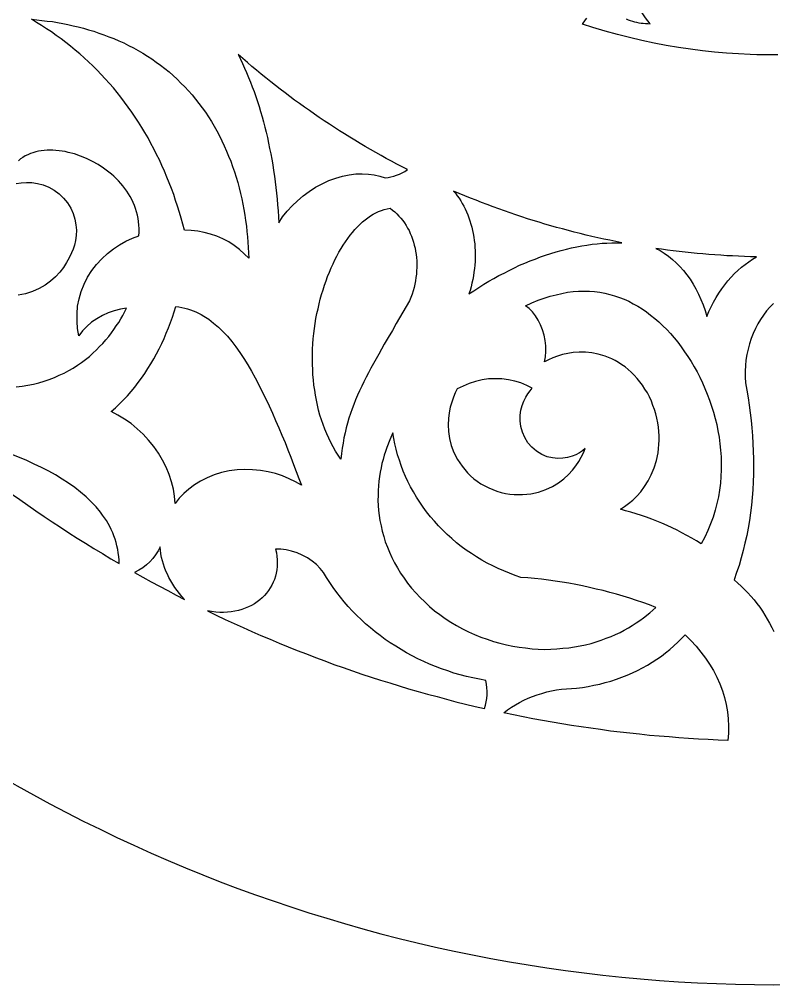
# Model space of a CAD drawing. Extents: x -1903 to -234, y -575 to 545.
# Drawn here: x -517.3 to -424.1, y -155.8 to -36.4 of the extents above; entities that cross this region are included whole.
import ezdxf

# ---------------------------------------------------------------- set-up
doc = ezdxf.new("R2010")
doc.units = 0
doc.layers.add('LAYER_1', color=18, linetype='CONTINUOUS')

msp = doc.modelspace()

# ---------------------------------------------------------------- linework, layer by layer
at = {"layer": 'LAYER_1'}
msp.add_lwpolyline([(-424.07, 224.18, 0.414214), (-614.07, 34.18, 0.414214), (-424.07, -155.82, 0.414214), (-234.07, 34.18, 0.414214)], format="xyb", close=True, dxfattribs=at)
msp.add_lwpolyline([(-442.31, -36.37), (-442.05, -36.47), (-441.8, -36.56), (-441.54, -36.64), (-441.28, -36.71), (-441.01, -36.77), (-440.74, -36.83), (-440.47, -36.87), (-440.19, -36.9), (-439.92, -36.93), (-439.64, -36.94), (-439.36, -36.95, -0.453995), (-434.74, -11.97, 0.240725)], format="xyb", dxfattribs=at)
for points in [[(-515.8, -36.41), (-515.17, -36.48), (-514.53, -36.54), (-513.88, -36.62), (-513.24, -36.7), (-512.59, -36.81), (-511.95, -36.92), (-511.31, -37.06), (-510.68, -37.2), (-510.03, -37.36), (-509.39, -37.52), (-508.75, -37.7), (-508.12, -37.89), (-507.49, -38.11), (-506.86, -38.32), (-506.25, -38.57), (-505.62, -38.8), (-505.01, -39.07), (-504.4, -39.34), (-503.81, -39.65), (-503.22, -39.95), (-502.64, -40.28), (-502.06, -40.6), (-501.49, -40.96), (-500.93, -41.32), (-500.4, -41.71), (-499.85, -42.1), (-499.33, -42.51), (-498.8, -42.92), (-498.31, -43.37), (-497.81, -43.82), (-497.34, -44.29), (-496.86, -44.76), (-496.41, -45.25), (-495.96, -45.75), (-495.54, -46.28), (-495.12, -46.81), (-494.72, -47.35), (-494.32, -47.89), (-493.95, -48.47), (-493.58, -49.04), (-493.25, -49.64), (-492.9, -50.22), (-492.58, -50.83), (-492.27, -51.44), (-491.99, -52.07), (-491.7, -52.7), (-491.45, -53.34), (-491.18, -53.97), (-490.96, -54.62), (-490.73, -55.27), (-490.53, -55.94), (-490.33, -56.61), (-490.16, -57.27), (-489.98, -57.94), (-489.83, -58.61), (-489.68, -59.28), (-489.56, -59.95), (-489.44, -60.63), (-489.35, -61.31), (-489.26, -61.98), (-489.18, -62.65), (-489.11, -63.32), (-489.06, -63.98), (-489.02, -64.65), (-488.99, -65.31), (-488.97, -65.97), (-489.52, -65.4), (-490.11, -64.87), (-490.75, -64.39), (-491.43, -63.95), (-492.15, -63.57), (-492.89, -63.24), (-493.67, -62.98), (-494.47, -62.78), (-495.27, -62.62), (-496.08, -62.53), (-496.9, -62.51), (-497.1, -61.76), (-497.3, -61.02), (-497.53, -60.29), (-497.75, -59.54), (-498, -58.81), (-498.24, -58.08), (-498.52, -57.35), (-498.79, -56.64), (-499.09, -55.92), (-499.37, -55.21), (-499.69, -54.5), (-500.01, -53.8), (-500.35, -53.12), (-500.69, -52.44), (-501.05, -51.76), (-501.41, -51.08), (-501.8, -50.43), (-502.18, -49.78), (-502.6, -49.14), (-503, -48.5), (-503.43, -47.88), (-503.85, -47.26), (-504.31, -46.66), (-504.76, -46.06), (-505.23, -45.48), (-505.7, -44.89), (-506.19, -44.34), (-506.69, -43.78), (-507.2, -43.24), (-507.7, -42.7), (-508.23, -42.18), (-508.77, -41.67), (-509.32, -41.18), (-509.86, -40.68), (-510.43, -40.21), (-510.99, -39.73), (-511.57, -39.29), (-512.16, -38.84), (-512.75, -38.42), (-513.34, -37.98), (-513.95, -37.58), (-514.56, -37.17), (-515.18, -36.8)], [(-490.26, -40.78), (-489.99, -41.33), (-489.72, -41.88), (-489.47, -42.44), (-489.22, -43.01), (-488.98, -43.6), (-488.75, -44.18), (-488.52, -44.77), (-488.29, -45.36), (-488.09, -45.97), (-487.88, -46.58), (-487.69, -47.21), (-487.5, -47.83), (-487.32, -48.46), (-487.13, -49.09), (-486.97, -49.74), (-486.81, -50.38), (-486.66, -51.05), (-486.51, -51.71), (-486.38, -52.38), (-486.24, -53.04), (-486.12, -53.73), (-486, -54.41), (-485.89, -55.1), (-485.79, -55.8), (-485.71, -56.51), (-485.61, -57.21), (-485.54, -57.93), (-485.46, -58.64), (-485.4, -59.37), (-485.34, -60.09), (-485.3, -60.83), (-485.26, -61.57), (-484.77, -60.86), (-484.21, -60.16), (-483.6, -59.49), (-482.94, -58.85), (-482.23, -58.25), (-481.48, -57.69), (-480.69, -57.19), (-479.88, -56.74), (-479.05, -56.36), (-478.21, -56.06), (-477.38, -55.82), (-476.54, -55.65), (-475.73, -55.54), (-474.93, -55.51), (-474.17, -55.55), (-473.45, -55.65), (-472.75, -55.8), (-472.1, -56.01), (-471.74, -55.97), (-471.38, -55.91), (-471.03, -55.82), (-470.68, -55.7), (-470.33, -55.56), (-469.99, -55.4), (-469.65, -55.22), (-469.32, -55), (-469.98, -54.66), (-470.64, -54.31), (-471.3, -53.96), (-471.96, -53.61), (-472.61, -53.25), (-473.26, -52.88), (-473.91, -52.51), (-474.56, -52.14), (-475.2, -51.76), (-475.84, -51.37), (-476.48, -50.98), (-477.11, -50.59), (-477.75, -50.2), (-478.37, -49.79), (-478.99, -49.38), (-479.62, -48.97), (-480.24, -48.56), (-480.85, -48.13), (-481.47, -47.7), (-482.08, -47.27), (-482.69, -46.84), (-483.29, -46.4), (-483.88, -45.95), (-484.48, -45.5), (-485.08, -45.05), (-485.67, -44.59), (-486.25, -44.13), (-486.83, -43.66), (-487.42, -43.19), (-487.99, -42.72), (-488.56, -42.23), (-489.13, -41.75), (-489.7, -41.26)], [(-463.65, -57.65), (-463.41, -57.93), (-463.18, -58.23), (-462.96, -58.53), (-462.75, -58.85), (-462.56, -59.18), (-462.37, -59.52), (-462.2, -59.87), (-462.04, -60.23), (-461.89, -60.59), (-461.75, -60.97), (-461.62, -61.34), (-461.5, -61.73), (-461.39, -62.12), (-461.3, -62.52), (-461.21, -62.92), (-461.14, -63.34), (-461.08, -63.75), (-461.03, -64.18), (-461, -64.6), (-460.98, -65.04), (-460.97, -65.47), (-460.97, -65.91), (-460.99, -66.35), (-461.02, -66.8), (-461.06, -67.24), (-461.12, -67.69), (-461.19, -68.14), (-461.27, -68.59), (-461.37, -69.04), (-461.48, -69.49), (-461.61, -69.94), (-461.76, -70.38), (-461.14, -69.98), (-460.53, -69.57), (-459.91, -69.19), (-459.29, -68.81), (-458.66, -68.46), (-458.03, -68.11), (-457.4, -67.79), (-456.76, -67.46), (-456.12, -67.15), (-455.48, -66.84), (-454.83, -66.57), (-454.19, -66.3), (-453.55, -66.06), (-452.91, -65.81), (-452.26, -65.59), (-451.61, -65.37), (-450.97, -65.18), (-450.33, -65), (-449.69, -64.85), (-449.06, -64.69), (-448.42, -64.56), (-447.79, -64.43), (-447.16, -64.34), (-446.53, -64.24), (-445.91, -64.18), (-445.29, -64.11), (-444.68, -64.08), (-444.07, -64.04), (-443.46, -64.04), (-442.86, -64.04), (-443.6, -63.89), (-444.33, -63.74), (-445.07, -63.59), (-445.8, -63.43), (-446.54, -63.26), (-447.27, -63.09), (-448, -62.91), (-448.73, -62.73), (-449.45, -62.54), (-450.18, -62.34), (-450.9, -62.15), (-451.63, -61.95), (-452.35, -61.74), (-453.07, -61.52), (-453.79, -61.29), (-454.5, -61.07), (-455.22, -60.84), (-455.93, -60.6), (-456.64, -60.36), (-457.35, -60.11), (-458.06, -59.87), (-458.76, -59.6), (-459.47, -59.33), (-460.17, -59.07), (-460.87, -58.8), (-461.57, -58.52), (-462.26, -58.23), (-462.95, -57.94)], [(-471.5, -59.79), (-471.2, -60), (-470.92, -60.23), (-470.65, -60.48), (-470.39, -60.74), (-470.15, -61.01), (-469.92, -61.3), (-469.71, -61.6), (-469.51, -61.91), (-469.33, -62.23), (-469.15, -62.55), (-468.99, -62.89), (-468.85, -63.24), (-468.72, -63.59), (-468.6, -63.96), (-468.5, -64.33), (-468.41, -64.71), (-468.34, -65.1), (-468.28, -65.49), (-468.23, -65.89), (-468.2, -66.29), (-468.19, -66.7), (-468.19, -67.11), (-468.21, -67.52), (-468.24, -67.93), (-468.29, -68.35), (-468.36, -68.76), (-468.44, -69.17), (-468.53, -69.59), (-468.65, -70), (-468.78, -70.41), (-468.93, -70.82), (-469.1, -71.22), (-469.5, -71.93), (-469.91, -72.64), (-470.31, -73.35), (-470.72, -74.05), (-471.21, -74.91), (-471.71, -75.76), (-472.21, -76.61), (-472.55, -77.22), (-472.9, -77.82), (-473.22, -78.4), (-473.55, -78.98), (-473.86, -79.55), (-474.16, -80.12), (-474.45, -80.68), (-474.74, -81.24), (-475, -81.8), (-475.27, -82.35), (-475.51, -82.91), (-475.75, -83.47), (-475.97, -84.04), (-476.19, -84.6), (-476.38, -85.18), (-476.58, -85.76), (-476.75, -86.35), (-476.91, -86.95), (-477.06, -87.56), (-477.19, -88.18), (-477.31, -88.82), (-477.41, -89.47), (-477.5, -90.13), (-477.57, -90.82), (-477.9, -90.33), (-478.22, -89.83), (-478.52, -89.31), (-478.8, -88.77), (-479.07, -88.23), (-479.32, -87.67), (-479.55, -87.11), (-479.77, -86.53), (-479.97, -85.95), (-480.16, -85.36), (-480.32, -84.76), (-480.47, -84.15), (-480.6, -83.53), (-480.72, -82.9), (-480.81, -82.28), (-480.9, -81.65), (-480.97, -81.01), (-481.03, -80.38), (-481.06, -79.74), (-481.09, -79.11), (-481.09, -78.47), (-481.1, -77.84), (-481.07, -77.2), (-481.04, -76.56), (-480.98, -75.93), (-480.92, -75.29), (-480.84, -74.67), (-480.75, -74.04), (-480.65, -73.43), (-480.54, -72.81), (-480.4, -72.21), (-480.27, -71.61), (-480.12, -71.03), (-479.96, -70.44), (-479.78, -69.87), (-479.6, -69.31), (-479.41, -68.76), (-479.21, -68.21), (-478.99, -67.69), (-478.78, -67.16), (-478.54, -66.66), (-478.31, -66.17), (-478.06, -65.69), (-477.81, -65.22), (-477.55, -64.77), (-477.28, -64.33), (-477, -63.92), (-476.72, -63.51), (-476.43, -63.13), (-476.13, -62.76), (-475.83, -62.41), (-475.52, -62.08), (-475.21, -61.77), (-474.9, -61.47), (-474.58, -61.2), (-474.25, -60.95), (-473.92, -60.73), (-473.59, -60.52), (-473.25, -60.34), (-472.91, -60.18), (-472.56, -60.05), (-472.21, -59.94), (-471.86, -59.85)], [(-438.66, -64.74), (-438.12, -65.02), (-437.59, -65.34), (-437.08, -65.71), (-436.59, -66.1), (-436.12, -66.53), (-435.66, -66.98), (-435.22, -67.48), (-434.81, -68), (-434.41, -68.56), (-434.04, -69.15), (-433.69, -69.76), (-433.37, -70.39), (-433.07, -71.05), (-432.8, -71.73), (-432.55, -72.44), (-432.34, -73.18), (-432.08, -72.56), (-431.8, -71.96), (-431.5, -71.38), (-431.18, -70.82), (-430.84, -70.28), (-430.49, -69.76), (-430.12, -69.25), (-429.74, -68.77), (-429.34, -68.31), (-428.92, -67.87), (-428.5, -67.46), (-428.06, -67.08), (-427.61, -66.72), (-427.16, -66.39), (-426.69, -66.07), (-426.21, -65.79), (-426.94, -65.78), (-427.68, -65.75), (-428.41, -65.72), (-429.15, -65.68), (-429.88, -65.65), (-430.62, -65.6), (-431.35, -65.54), (-432.08, -65.49), (-432.82, -65.43), (-433.55, -65.37), (-434.28, -65.29), (-435.01, -65.21), (-435.75, -65.13), (-436.48, -65.05), (-437.21, -64.95), (-437.93, -64.84)], [(-454.75, -71.84), (-453.96, -71.48), (-453.19, -71.16), (-452.44, -70.89), (-451.7, -70.66), (-450.97, -70.48), (-450.25, -70.31), (-449.55, -70.18), (-448.86, -70.09), (-448.18, -70.05), (-447.51, -70.03), (-446.86, -70.05), (-446.21, -70.09), (-445.58, -70.17), (-444.95, -70.28), (-444.34, -70.43), (-443.74, -70.61), (-443.15, -70.8), (-442.56, -71.03), (-441.99, -71.29), (-441.43, -71.59), (-440.88, -71.91), (-440.33, -72.24), (-439.8, -72.6), (-439.28, -72.99), (-438.77, -73.41), (-438.27, -73.85), (-437.78, -74.32), (-437.3, -74.79), (-436.83, -75.29), (-436.38, -75.82), (-435.93, -76.36), (-435.5, -76.93), (-435.08, -77.52), (-434.68, -78.13), (-434.29, -78.74), (-433.91, -79.38), (-433.55, -80.03), (-433.21, -80.69), (-432.88, -81.38), (-432.57, -82.08), (-432.28, -82.79), (-432.01, -83.52), (-431.75, -84.26), (-431.52, -85.01), (-431.31, -85.77), (-431.12, -86.54), (-430.96, -87.31), (-430.82, -88.1), (-430.71, -88.9), (-430.63, -89.7), (-430.57, -90.51), (-430.55, -91.33), (-430.55, -92.15), (-430.59, -92.97), (-430.66, -93.8), (-430.77, -94.64), (-430.91, -95.47), (-431.09, -96.31), (-431.31, -97.14), (-431.57, -97.98), (-431.87, -98.81), (-432.21, -99.64), (-432.6, -100.47), (-433.03, -101.28), (-433.62, -100.93), (-434.21, -100.57), (-434.81, -100.24), (-435.41, -99.91), (-436.02, -99.61), (-436.63, -99.31), (-437.26, -99.03), (-437.88, -98.74), (-438.52, -98.48), (-439.15, -98.23), (-439.79, -98), (-440.43, -97.78), (-441.08, -97.58), (-441.72, -97.36), (-442.37, -97.19), (-443.02, -97.01), (-442.52, -96.68), (-442.01, -96.31), (-441.5, -95.88), (-441, -95.39), (-440.51, -94.84), (-440.04, -94.21), (-439.6, -93.51), (-439.2, -92.74), (-438.86, -91.9), (-438.57, -90.99), (-438.37, -90.02), (-438.31, -89.51), (-438.25, -89), (-438.24, -88.47), (-438.23, -87.94), (-438.27, -87.4), (-438.31, -86.86), (-438.41, -86.31), (-438.5, -85.76), (-438.65, -85.22), (-438.79, -84.68), (-439, -84.16), (-439.19, -83.63), (-439.44, -83.12), (-439.69, -82.62), (-439.99, -82.15), (-440.28, -81.68), (-440.61, -81.25), (-440.94, -80.82), (-441.31, -80.44), (-441.67, -80.07), (-442.06, -79.74), (-442.45, -79.41), (-442.85, -79.13), (-443.25, -78.85), (-443.67, -78.62), (-444.08, -78.4), (-444.5, -78.23), (-444.92, -78.06), (-445.75, -77.81), (-446.56, -77.65), (-447.35, -77.57), (-448.11, -77.57), (-448.84, -77.63), (-449.53, -77.74), (-450.18, -77.88), (-450.79, -78.07), (-451.36, -78.29), (-451.9, -78.53), (-452.39, -78.79), (-452.29, -78.15), (-452.24, -77.48), (-452.25, -76.81), (-452.32, -76.14), (-452.45, -75.47), (-452.64, -74.82), (-452.89, -74.19), (-453.18, -73.61), (-453.52, -73.08), (-453.9, -72.61), (-454.31, -72.19)], [(-497.98, -71.94), (-497.6, -71.99), (-497.24, -72.06), (-496.88, -72.14), (-496.52, -72.24), (-496.17, -72.35), (-495.83, -72.47), (-495.49, -72.61), (-495.16, -72.76), (-494.83, -72.93), (-494.51, -73.11), (-493.89, -73.51), (-493.3, -73.98), (-492.72, -74.48), (-492.15, -75.03), (-491.6, -75.62), (-491.07, -76.25), (-490.56, -76.93), (-490.06, -77.64), (-489.57, -78.37), (-489.09, -79.14), (-488.62, -79.94), (-488.17, -80.76), (-487.73, -81.61), (-487.29, -82.47), (-486.86, -83.34), (-486.44, -84.23), (-486.03, -85.13), (-485.64, -86.05), (-485.24, -86.96), (-484.87, -87.86), (-484.48, -88.77), (-484.12, -89.67), (-483.76, -90.58), (-483.43, -91.47), (-483.08, -92.35), (-482.76, -93.19), (-482.44, -94.04), (-483.18, -93.62), (-483.97, -93.24), (-484.79, -92.89), (-485.66, -92.6), (-486.57, -92.37), (-487.51, -92.21), (-488.48, -92.12), (-489.44, -92.09), (-490.41, -92.14), (-491.37, -92.27), (-492.31, -92.48), (-493.23, -92.77), (-494.1, -93.12), (-494.91, -93.53), (-495.67, -94), (-496.37, -94.51), (-497, -95.07), (-497.56, -95.66), (-498.05, -96.28), (-498.13, -95.4), (-498.28, -94.51), (-498.51, -93.61), (-498.81, -92.71), (-499.18, -91.81), (-499.62, -90.92), (-500.13, -90.06), (-500.71, -89.24), (-501.34, -88.47), (-502.03, -87.73), (-502.75, -87.05), (-503.51, -86.42), (-504.31, -85.86), (-505.13, -85.37), (-505.95, -84.92), (-505.44, -84.45), (-504.93, -83.98), (-504.45, -83.47), (-503.96, -82.97), (-503.51, -82.43), (-503.06, -81.9), (-502.63, -81.34), (-502.21, -80.78), (-501.81, -80.2), (-501.42, -79.61), (-501.05, -79.01), (-500.69, -78.4), (-500.35, -77.78), (-500.02, -77.16), (-499.72, -76.52), (-499.42, -75.88), (-499.15, -75.23), (-498.88, -74.58), (-498.64, -73.93), (-498.4, -73.27), (-498.19, -72.6)], [(-463.19, -82.12), (-463.44, -82.62), (-463.67, -83.16), (-463.87, -83.75), (-464.05, -84.39), (-464.19, -85.07), (-464.28, -85.8), (-464.31, -86.58), (-464.27, -87.4), (-464.14, -88.25), (-463.92, -89.13), (-463.6, -90), (-463.16, -90.86), (-462.88, -91.28), (-462.6, -91.7), (-462.26, -92.1), (-461.93, -92.5), (-461.54, -92.87), (-461.15, -93.24), (-460.71, -93.55), (-460.27, -93.86), (-459.78, -94.12), (-459.3, -94.38), (-458.79, -94.58), (-458.28, -94.78), (-457.76, -94.93), (-457.23, -95.07), (-456.69, -95.13), (-456.16, -95.2), (-455.63, -95.2), (-455.11, -95.2), (-454.6, -95.15), (-454.09, -95.1), (-453.13, -94.89), (-452.24, -94.58), (-451.42, -94.18), (-450.68, -93.74), (-450.02, -93.24), (-449.45, -92.72), (-448.95, -92.19), (-448.52, -91.64), (-448.16, -91.1), (-447.85, -90.56), (-447.6, -90.02), (-447.39, -89.51), (-447.72, -89.78), (-448.09, -90.03), (-448.52, -90.26), (-449, -90.46), (-449.54, -90.61), (-450.12, -90.71), (-450.75, -90.73), (-451.41, -90.67), (-452.09, -90.51), (-452.75, -90.23), (-453.38, -89.84), (-453.96, -89.35), (-454.45, -88.78), (-454.85, -88.15), (-455.14, -87.47), (-455.33, -86.76), (-455.41, -86.06), (-455.4, -85.38), (-455.31, -84.74), (-455.15, -84.16), (-454.95, -83.63), (-454.72, -83.15), (-454.46, -82.73), (-454.19, -82.37), (-453.92, -82.05), (-454.6, -81.69), (-455.32, -81.39), (-456.08, -81.16), (-456.87, -80.99), (-457.67, -80.9), (-458.49, -80.86), (-459.31, -80.9), (-460.12, -81.02), (-460.93, -81.21), (-461.72, -81.46), (-462.47, -81.77)], [(-471.15, -87.57), (-471.54, -88.44), (-471.9, -89.36), (-472.06, -89.85), (-472.22, -90.33), (-472.36, -90.84), (-472.5, -91.36), (-472.61, -91.89), (-472.72, -92.42), (-472.8, -92.98), (-472.88, -93.54), (-472.93, -94.12), (-472.97, -94.7), (-472.98, -95.3), (-472.99, -95.91), (-472.95, -96.53), (-472.91, -97.15), (-472.83, -97.79), (-472.74, -98.42), (-472.61, -99.07), (-472.47, -99.72), (-472.28, -100.38), (-472.08, -101.03), (-471.83, -101.68), (-471.57, -102.33), (-471.26, -102.98), (-470.94, -103.63), (-470.57, -104.27), (-470.2, -104.91), (-469.76, -105.54), (-469.32, -106.16), (-468.83, -106.76), (-468.32, -107.35), (-467.77, -107.92), (-467.21, -108.48), (-466.61, -109.02), (-466, -109.56), (-465.34, -110.04), (-464.68, -110.52), (-463.98, -110.96), (-463.27, -111.4), (-462.54, -111.79), (-461.81, -112.18), (-461.04, -112.5), (-460.27, -112.82), (-459.49, -113.09), (-458.71, -113.36), (-457.92, -113.58), (-457.12, -113.8), (-456.32, -113.94), (-455.53, -114.08), (-454.74, -114.17), (-453.94, -114.26), (-453.17, -114.3), (-452.39, -114.34), (-451.63, -114.31), (-450.87, -114.28), (-450.14, -114.21), (-449.4, -114.14), (-448.7, -114.03), (-448, -113.92), (-447.32, -113.77), (-446.65, -113.6), (-446.01, -113.4), (-445.38, -113.2), (-444.78, -112.97), (-444.18, -112.74), (-443.63, -112.49), (-443.07, -112.24), (-442.55, -111.97), (-442.03, -111.68), (-441.55, -111.38), (-441.07, -111.08), (-440.62, -110.77), (-440.18, -110.45), (-439.37, -109.81), (-438.63, -109.15), (-439.43, -108.85), (-440.23, -108.55), (-441.05, -108.29), (-441.86, -108.02), (-442.68, -107.77), (-443.5, -107.51), (-444.34, -107.29), (-445.17, -107.07), (-446.01, -106.88), (-446.84, -106.68), (-447.69, -106.5), (-448.53, -106.32), (-449.38, -106.17), (-450.22, -106.03), (-451.08, -105.91), (-451.92, -105.77), (-452.77, -105.67), (-453.62, -105.57), (-454.47, -105.51), (-455.33, -105.44), (-456.03, -105.19), (-456.73, -104.93), (-457.43, -104.64), (-458.13, -104.35), (-458.81, -104.02), (-459.49, -103.69), (-460.15, -103.3), (-460.81, -102.91), (-461.44, -102.48), (-462.08, -102.06), (-462.69, -101.6), (-463.3, -101.15), (-463.87, -100.64), (-464.44, -100.13), (-464.98, -99.6), (-465.52, -99.06), (-466.02, -98.5), (-466.51, -97.94), (-466.97, -97.35), (-467.42, -96.75), (-467.83, -96.13), (-468.24, -95.51), (-468.6, -94.87), (-468.96, -94.24), (-469.28, -93.59), (-469.59, -92.94), (-469.86, -92.28), (-470.12, -91.61), (-470.34, -90.94), (-470.56, -90.26), (-470.73, -89.59), (-470.9, -88.92), (-471.03, -88.24)], [(-499.92, -101.66), (-500.17, -102.17), (-500.47, -102.64), (-500.8, -103.09), (-501.18, -103.51), (-501.6, -103.89), (-502.05, -104.24), (-502.54, -104.56), (-503.07, -104.83), (-502.05, -105.41), (-501.04, -105.99), (-500, -106.53), (-498.97, -107.08), (-497.94, -107.63), (-496.9, -108.18), (-497.23, -107.81), (-497.54, -107.44), (-497.83, -107.06), (-498.1, -106.67), (-498.36, -106.28), (-498.6, -105.88), (-498.82, -105.47), (-499.02, -105.06), (-499.2, -104.65), (-499.37, -104.23), (-499.51, -103.82), (-499.64, -103.39), (-499.74, -102.96), (-499.82, -102.53), (-499.88, -102.09)], [(-485.65, -101.94), (-485.55, -102.39), (-485.48, -102.83), (-485.44, -103.26), (-485.43, -103.68), (-485.45, -104.1), (-485.49, -104.51), (-485.57, -104.91), (-485.66, -105.3), (-485.78, -105.68), (-485.93, -106.05), (-486.1, -106.4), (-486.3, -106.75), (-486.51, -107.07), (-486.75, -107.39), (-487.01, -107.68), (-487.3, -107.96), (-487.6, -108.23), (-487.92, -108.47), (-488.26, -108.7), (-488.62, -108.91), (-489, -109.1), (-489.39, -109.26), (-489.8, -109.41), (-490.23, -109.53), (-490.67, -109.63), (-491.12, -109.71), (-491.59, -109.76), (-492.07, -109.78), (-492.55, -109.77), (-493.05, -109.73), (-493.55, -109.67), (-494.06, -109.57), (-492.97, -110.11), (-491.88, -110.63), (-490.77, -111.13), (-489.67, -111.63), (-488.56, -112.13), (-487.45, -112.63), (-486.33, -113.09), (-485.21, -113.56), (-484.09, -114.02), (-482.97, -114.48), (-481.83, -114.91), (-480.7, -115.34), (-479.56, -115.77), (-478.43, -116.2), (-477.28, -116.6), (-476.13, -116.99), (-474.98, -117.39), (-473.84, -117.78), (-472.68, -118.15), (-471.52, -118.5), (-470.36, -118.86), (-469.2, -119.22), (-468.03, -119.55), (-466.86, -119.87), (-465.69, -120.19), (-464.52, -120.52), (-463.35, -120.82), (-462.17, -121.1), (-460.99, -121.39), (-459.81, -121.67), (-459.69, -121.25), (-459.6, -120.83), (-459.53, -120.4), (-459.5, -119.96), (-459.5, -119.52), (-459.52, -119.08), (-459.57, -118.63), (-459.65, -118.19), (-460.45, -118.04), (-461.25, -117.88), (-462.04, -117.69), (-462.82, -117.5), (-463.59, -117.27), (-464.36, -117.01), (-465.12, -116.74), (-465.86, -116.46), (-466.6, -116.16), (-467.33, -115.85), (-468.05, -115.51), (-468.76, -115.14), (-469.45, -114.76), (-470.13, -114.37), (-470.8, -113.96), (-471.46, -113.54), (-472.1, -113.11), (-472.72, -112.64), (-473.33, -112.16), (-473.93, -111.68), (-474.51, -111.17), (-475.07, -110.66), (-475.62, -110.14), (-476.15, -109.6), (-476.66, -109.04), (-477.15, -108.47), (-477.62, -107.88), (-478.08, -107.29), (-478.52, -106.69), (-478.94, -106.09), (-479.34, -105.47), (-479.72, -104.83), (-480.13, -104.33), (-480.6, -103.85), (-481.13, -103.42), (-481.71, -103.03), (-482.34, -102.69), (-482.99, -102.42), (-483.66, -102.21), (-484.33, -102.05), (-484.99, -101.96)], [(-457.42, -122.19), (-456.96, -121.83), (-456.49, -121.5), (-455.99, -121.19), (-455.48, -120.9), (-454.96, -120.63), (-454.42, -120.39), (-453.87, -120.17), (-453.3, -119.97), (-452.72, -119.78), (-452.13, -119.61), (-451.54, -119.48), (-450.93, -119.36), (-450.31, -119.27), (-449.69, -119.21), (-449.06, -119.17), (-448.43, -119.16), (-447.71, -119.05), (-447, -118.94), (-446.29, -118.79), (-445.58, -118.64), (-444.89, -118.45), (-444.2, -118.26), (-443.52, -118.04), (-442.85, -117.8), (-442.19, -117.53), (-441.54, -117.25), (-440.91, -116.94), (-440.29, -116.62), (-439.69, -116.28), (-439.09, -115.94), (-438.52, -115.56), (-437.96, -115.18), (-437.43, -114.77), (-436.9, -114.35), (-436.4, -113.91), (-435.91, -113.47), (-435.45, -113), (-435, -112.54), (-434.32, -113.23), (-433.67, -113.94), (-433.07, -114.67), (-432.51, -115.41), (-432, -116.18), (-431.53, -116.97), (-431.11, -117.78), (-430.74, -118.61), (-430.42, -119.45), (-430.16, -120.31), (-429.94, -121.18), (-429.79, -122.06), (-429.68, -122.94), (-429.64, -123.83), (-429.66, -124.72), (-429.74, -125.62), (-430.95, -125.56), (-432.17, -125.5), (-433.38, -125.44), (-434.59, -125.37), (-435.8, -125.28), (-437.01, -125.18), (-438.22, -125.09), (-439.43, -124.98), (-440.64, -124.85), (-441.85, -124.71), (-443.05, -124.58), (-444.26, -124.44), (-445.46, -124.27), (-446.66, -124.1), (-447.87, -123.93), (-449.07, -123.76), (-450.27, -123.55), (-451.46, -123.34), (-452.66, -123.13), (-453.85, -122.92), (-455.04, -122.68), (-456.23, -122.44)]]:
    msp.add_lwpolyline(points, close=True, dxfattribs=at)
for points in [[(-423.54, -40.82), (-426.14, -40.79), (-426.97, -40.77), (-428.42, -40.7), (-429.89, -40.6), (-431.37, -40.47), (-432.86, -40.31), (-434.35, -40.12), (-435.85, -39.89), (-437.35, -39.64), (-438.85, -39.35), (-440.36, -39.03), (-441.88, -38.68), (-443.39, -38.29), (-444.9, -37.87), (-446.42, -37.42), (-447.7, -37), (-447.65, -36.93), (-447.48, -36.72), (-447.33, -36.49), (-447.18, -36.27)], [(-517.7, -81.87), (-516.98, -81.8), (-516.28, -81.67), (-515.58, -81.54), (-514.92, -81.36), (-514.25, -81.18), (-513.62, -80.95), (-512.98, -80.72), (-512.38, -80.44), (-511.78, -80.16), (-511.22, -79.85), (-510.66, -79.54), (-510.14, -79.19), (-509.62, -78.84), (-509.14, -78.47), (-508.66, -78.1), (-508.22, -77.7), (-507.79, -77.31), (-507.39, -76.9), (-506.99, -76.49), (-506.63, -76.06), (-506.27, -75.64), (-505.94, -75.21), (-505.62, -74.77), (-505.33, -74.34), (-505.04, -73.9), (-504.78, -73.46), (-504.52, -73.03), (-504.07, -72.15), (-504.83, -72.27), (-505.59, -72.46), (-506.33, -72.72), (-507.05, -73.05), (-507.74, -73.44), (-508.38, -73.89), (-508.97, -74.4), (-509.5, -74.95), (-509.97, -75.55), (-510.12, -74.67), (-510.19, -73.77), (-510.19, -72.84), (-510.11, -71.91), (-509.93, -70.99), (-509.67, -70.07), (-509.32, -69.18), (-508.89, -68.32), (-508.37, -67.5), (-507.78, -66.73), (-507.14, -66.02), (-506.44, -65.38), (-505.7, -64.8), (-504.93, -64.29), (-504.14, -63.85), (-503.34, -63.49), (-502.54, -63.19), (-502.52, -62.74), (-502.51, -62.3), (-502.54, -61.87), (-502.58, -61.44), (-502.65, -61.03), (-502.73, -60.62), (-502.83, -60.22), (-502.95, -59.82), (-503.09, -59.44), (-503.24, -59.06), (-503.42, -58.7), (-503.61, -58.34), (-503.81, -58), (-504.03, -57.66), (-504.27, -57.34), (-504.52, -57.02), (-504.78, -56.71), (-505.05, -56.41), (-505.33, -56.11), (-505.62, -55.83), (-505.93, -55.56), (-506.24, -55.31), (-506.9, -54.82), (-507.58, -54.38), (-508.29, -53.98), (-509.01, -53.62), (-509.76, -53.32), (-510.52, -53.06), (-511.28, -52.87), (-511.66, -52.78), (-512.03, -52.71), (-512.41, -52.66), (-512.79, -52.62), (-513.16, -52.6), (-513.53, -52.59), (-513.89, -52.6), (-514.25, -52.63), (-514.61, -52.67), (-514.96, -52.73), (-515.3, -52.81), (-515.64, -52.91), (-515.96, -53.02), (-516.28, -53.16), (-516.58, -53.31), (-516.88, -53.49), (-517.16, -53.68), (-517.43, -53.9)], [(-517.7, -56.73), (-517.09, -56.62), (-516.45, -56.58), (-515.78, -56.6), (-515.09, -56.71), (-514.38, -56.89), (-513.68, -57.16), (-513.02, -57.53), (-512.4, -57.98), (-511.85, -58.52), (-511.37, -59.12), (-510.97, -59.76), (-510.66, -60.44), (-510.45, -61.13), (-510.32, -61.83), (-510.27, -62.5), (-510.29, -63.15), (-510.38, -63.76), (-510.51, -64.33), (-510.68, -64.84), (-510.88, -65.31), (-511.15, -65.9), (-511.48, -66.5), (-511.87, -67.1), (-512.33, -67.69), (-512.86, -68.25), (-513.46, -68.79), (-514.13, -69.28), (-514.88, -69.71), (-515.68, -70.08), (-516.55, -70.36), (-517.45, -70.55)], [(-424.11, -71.56), (-424.54, -72.01), (-424.95, -72.48), (-425.33, -72.99), (-425.69, -73.53), (-426.02, -74.09), (-426.32, -74.67), (-426.6, -75.28), (-426.85, -75.91), (-427.06, -76.55), (-427.24, -77.21), (-427.39, -77.88), (-427.5, -78.56), (-427.57, -79.25), (-427.61, -79.95), (-427.6, -80.66), (-427.55, -81.37), (-427.39, -82.29), (-427.23, -83.21), (-427.1, -84.14), (-426.97, -85.08), (-426.87, -86.02), (-426.77, -86.96), (-426.7, -87.91), (-426.63, -88.86), (-426.6, -89.81), (-426.56, -90.77), (-426.57, -91.72), (-426.57, -92.68), (-426.62, -93.63), (-426.66, -94.59), (-426.74, -95.54), (-426.83, -96.49), (-426.95, -97.44), (-427.08, -98.39), (-427.24, -99.33), (-427.41, -100.27), (-427.62, -101.2), (-427.84, -102.13), (-428.09, -103.04), (-428.35, -103.96), (-428.65, -104.85), (-428.96, -105.75), (-428.52, -106.14), (-428.09, -106.52), (-427.68, -106.93), (-427.27, -107.34), (-426.88, -107.78), (-426.5, -108.21), (-426.15, -108.68), (-425.79, -109.14), (-425.47, -109.62), (-425.15, -110.1), (-424.86, -110.6), (-424.57, -111.11), (-424.32, -111.62), (-424.07, -112.13)], [(-518.27, -95.1), (-517.27, -95.8), (-516.27, -96.5), (-515.27, -97.2), (-514.27, -97.9), (-513.25, -98.58), (-512.23, -99.24), (-511.21, -99.91), (-510.18, -100.58), (-509.15, -101.22), (-508.11, -101.86), (-507.06, -102.49), (-506.02, -103.13), (-504.97, -103.74), (-504.99, -103.29), (-505.03, -102.84), (-505.09, -102.4), (-505.16, -101.97), (-505.25, -101.54), (-505.36, -101.12), (-505.49, -100.71), (-505.63, -100.31), (-505.78, -99.92), (-505.95, -99.53), (-506.14, -99.15), (-506.34, -98.79), (-506.56, -98.42), (-506.79, -98.07), (-507.04, -97.73), (-507.3, -97.39), (-507.84, -96.72), (-508.43, -96.08), (-509.07, -95.47), (-509.75, -94.88), (-510.48, -94.33), (-511.24, -93.79), (-512.02, -93.27), (-512.84, -92.77), (-513.69, -92.29), (-514.57, -91.85), (-515.47, -91.42), (-516.38, -91), (-517.3, -90.6), (-518.25, -90.23)]]:
    msp.add_lwpolyline(points, dxfattribs=at)

doc.saveas('drawing.dxf')
